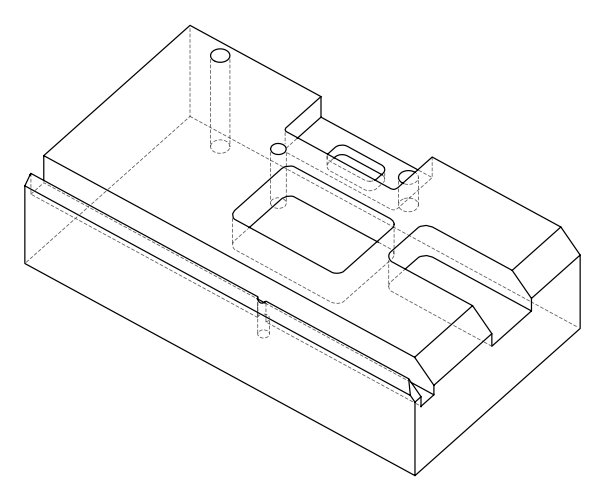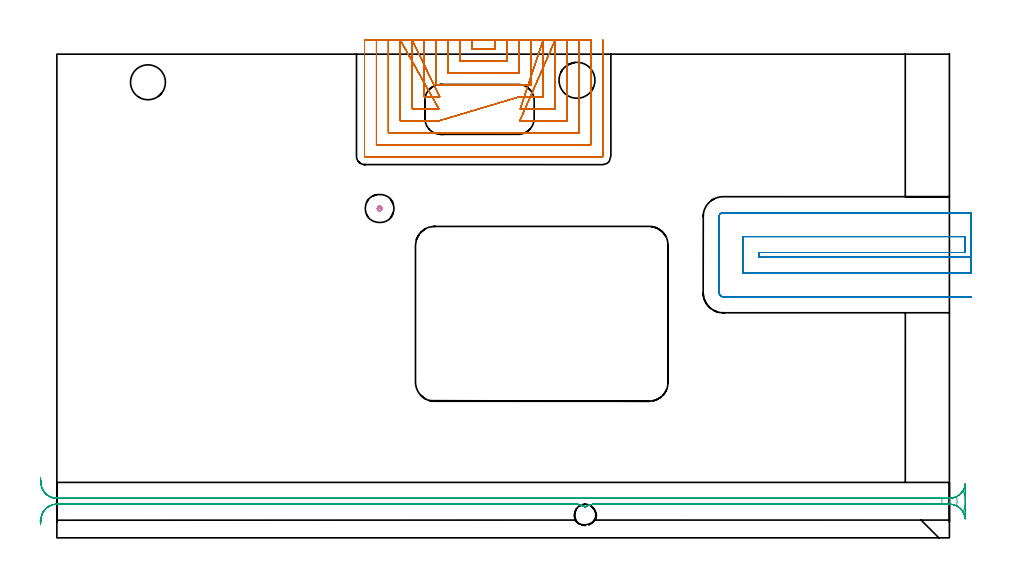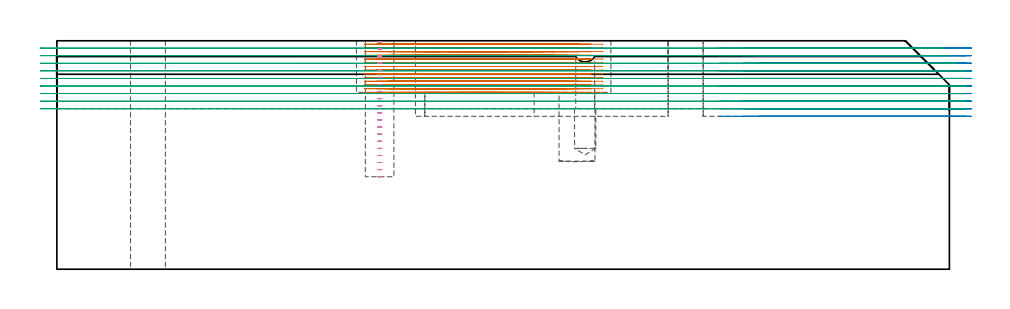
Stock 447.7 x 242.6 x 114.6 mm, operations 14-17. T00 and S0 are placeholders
(PLAN: 17 operations, 11 tool changes, 150.4 min)
(1 SPOT_DRILL | STEP1HOLE | NXT0321_9005460120000 | 0.05 min | 182 mm3)
(2 SPOT_DRILL_1 | STEP1POCKET | NXT0321_9005460120000 | 0.03 min | 786 mm3)
(3 DRILL_BLIND_HOLE_INTO_CENTER | STEP1HOLE | UGT0301_191 | 0.05 min | 276 mm3)
(4 GUN_DRILL_THROUGH_HOLE | STEP1HOLE | UGT0307_003 | 0.56 min | 4015 mm3)
(5 SPADE_DRILL_TO_ENLARGE_THROUGH_HOLE | STEP1HOLE | UGT0306_008 | 0.49 min | 23034 mm3)
(6 DRILL_BLIND_HOLE_INTO_CENTER_1 | STEP1POCKET | UGT0301_219 | 0.21 min | 4289 mm3)
(7 INDEXABLE_INSERT_DRILL_BLIND_HOLE_FROM_SOLID | STEP1POCKET_1 | NXT0302_007 | 0.15 min | 15362 mm3)
(8 AREA_MILL | FG_CHAMFER_SURFACE | UGT0205_001 | 5.84 min | 24735 mm3)
(9 AREA_MILL_1 | FG_CHAMFER_SURFACE_1 | UGT0205_001 | 0.51 min | 4016 mm3)
(10 AREA_MILL_2 | FG_CHAMFER_SURFACE_2 | UGT0205_001 | 14.24 min | 60323 mm3)
(11 AREA_MILL_3 | FG_CHAMFER_SURFACE_3 | UGT0205_001 | 4.97 min | 19433 mm3)
(12 MILL_RECTANGULAR_POCKET | POCKET_RECTANGULAR_STRAIGHT | NXT0201_012 | Follow Part, ap 4, ae 75% | 20 min | 418224 mm3)
(13 MILL_RECTANGULAR_POCKET_1 | POCKET_RECTANGULAR_STRAIGHT_1 | UGT0201_134 | Follow Part, ap 3.975, ae 75% | 3.01 min | 49879 mm3)
(14 MILL_SLOT | SLOT_PARTIAL_RECTANGULAR | NXT0201_009 | Follow Part, ap 2, ae 75% | 65.56 min | 142208 mm3)
(15 MILL_SLOT_1 | SLOT_PARTIAL_RECTANGULAR_1 | NXT0201_012 | Follow Part, ap 4, ae 75% | 16.63 min | 266877 mm3)
(16 MILL_RECTANGULAR_SLOT | SLOT_RECTANGULAR | NXT0201_012 | Follow Part, ap 4, ae 75% | 17.27 min | 269169 mm3)
(17 MILL_BLIND_HOLE_FROM_SOLID_MATERIAL | STEP1POCKET_2 | NXT0201_011 | Spiral | 0.88 min | 10979 mm3)
(TOOL NXT0321_9005460120000 | NC Spot Drill, 142deg, 12mm, Carbide, Uncoated | D12 PA142 FL30 Z2)
(TOOL UGT0301_191 | Twist Drill 7.1 mm | D7.1 PA118 FL66 Z2)
(TOOL UGT0307_003 | Gun Drill 7 mm | D7 PA130 FL24 Z1)
(TOOL UGT0306_008 | Spade Drill 17.5mm | D17.5 PA132 FL10 Z2)
(TOOL UGT0301_219 | Twist Drill 10.7 mm | D10.7 PA118 FL90 Z2)
(TOOL NXT0302_007 | Index. Insert Drill 18mm [880-D1800L25-05] | D18 PA176 FL90 Z2)
(TOOL UGT0205_001 | Chamfer Mill 20 x 3 x 45 deg. | D20 FL50 Z2)
(TOOL NXT0201_012 | ENDMILL 16mm [2P460-1600-NA 1630] | D16 FL38 Z6)
(TOOL UGT0201_134 | Carbide End Mill 15.9 | D15.9 FL30 Z4)
(TOOL NXT0201_009 | ENDMILL 8mm [2P460-0800-NA 1630] | D8 FL26 Z6)
(TOOL NXT0201_011 | ENDMILL 12mm [2P460-1200-NA 1630] | D12 FL38 Z6)
(OP 14 MILL_SLOT)
G17 G21 G94 G90
T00 M6
G54
G17 G0 G90 X208.3 Y249.6 S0 M3
G43 Z124.728 H1
Z112.869
G94 G1 Y246.6 F250.
Y245.2 F500.
X219.9
Y246.6
Y249.6 F250.
X202.3
Y246.6
Y239.2 F500.
X225.9
Y246.6
Y249.6 F250.
X196.3
Y246.6
Y233.2 F500.
X231.9
Y246.6
Y249.6 F250.
X190.3
Y246.6
Y227.2 F500.
X237.9
Y246.6
Y249.6 F250.
X184.3
Y246.6
Y221.2 F500.
X189.025
X192.025 F250.
X178.3 Y249.6 F500.
Y246.6 F250.
Y215.2 F500.
X188.6
X191.6 F250.
X172.3 Y249.6 F500.
Y246.6 F250.
Y209.2 F500.
X188.781
X191.781 F250.
X231.978 Y221.2 F500.
X234.978 F250.
X243.9 F500.
Y246.6
Y249.6 F250.
X232.4 Y215.2 F500.
X235.4 F250.
X249.9 F500.
Y246.6
Y249.6 F250.
X232.229 Y209.2 F500.
X235.229 F250.
X255.9 F500.
Y246.6
Y249.6 F250.
X166.3
Y246.6
Y203.2 F500.
X261.9
Y224.608
Y227.608 F250.
Y231.39
Y234.39
Y246.6 F500.
Y249.6 F250.
X160.3
Y246.6
Y197.2 F500.
X267.9
Y246.6
Y249.6 F250.
X154.3
Y246.6
Y191.4 F500.
G3 X154.5 Y191.2 R0.2
G1 X273.7
G3 X273.9 Y191.4 R0.2
G1 Y246.6
Y249.6 F250.
G0 X208.3 Z111.01
G1 Y246.6
Y245.2 F500.
X219.9
Y246.6
Y249.6 F250.
X202.3
Y246.6
Y239.2 F500.
X225.9
Y246.6
Y249.6 F250.
X196.3
Y246.6
Y233.2 F500.
X231.9
Y246.6
Y249.6 F250.
X190.3
Y246.6
Y227.2 F500.
X237.9
Y246.6
Y249.6 F250.
X184.3
Y246.6
Y221.2 F500.
X189.025
X192.025 F250.
X178.3 Y249.6 F500.
Y246.6 F250.
Y215.2 F500.
X188.6
X191.6 F250.
X172.3 Y249.6 F500.
Y246.6 F250.
Y209.2 F500.
X188.781
X191.781 F250.
X231.978 Y221.2 F500.
X234.978 F250.
X243.9 F500.
Y246.6
Y249.6 F250.
X232.4 Y215.2 F500.
X235.4 F250.
X249.9 F500.
Y246.6
Y249.6 F250.
X232.229 Y209.2 F500.
X235.229 F250.
X255.9 F500.
Y246.6
Y249.6 F250.
X166.3
Y246.6
Y203.2 F500.
X261.9
Y224.608
Y227.608 F250.
Y231.39
Y234.39
Y246.6 F500.
Y249.6 F250.
X160.3
Y246.6
Y197.2 F500.
X267.9
Y246.6
Y249.6 F250.
X154.3
Y246.6
Y191.4 F500.
G3 X154.5 Y191.2 R0.2
G1 X273.7
G3 X273.9 Y191.4 R0.2
G1 Y246.6
Y249.6 F250.
G0 X208.3 Z109.151
G1 Y246.6
Y245.2 F500.
X219.9
Y246.6
Y249.6 F250.
X202.3
Y246.6
Y239.2 F500.
X225.9
Y246.6
Y249.6 F250.
X196.3
Y246.6
Y233.2 F500.
X231.9
Y246.6
Y249.6 F250.
X190.3
Y246.6
Y227.2 F500.
X237.9
Y246.6
Y249.6 F250.
X184.3
Y246.6
Y221.2 F500.
X189.025
X192.025 F250.
X178.3 Y249.6 F500.
Y246.6 F250.
Y215.2 F500.
X188.6
X191.6 F250.
X172.3 Y249.6 F500.
Y246.6 F250.
Y209.2 F500.
X188.781
X191.781 F250.
X231.978 Y221.2 F500.
X234.978 F250.
X243.9 F500.
Y246.6
Y249.6 F250.
X232.4 Y215.2 F500.
X235.4 F250.
X249.9 F500.
Y246.6
Y249.6 F250.
X232.229 Y209.2 F500.
X235.229 F250.
X255.9 F500.
Y246.6
Y249.6 F250.
X166.3
Y246.6
Y203.2 F500.
X261.9
Y224.608
Y227.608 F250.
Y231.39
Y234.39
Y246.6 F500.
Y249.6 F250.
X160.3
Y246.6
Y197.2 F500.
X267.9
Y246.6
Y249.6 F250.
X154.3
Y246.6
Y191.4 F500.
G3 X154.5 Y191.2 R0.2
G1 X273.7
G3 X273.9 Y191.4 R0.2
G1 Y246.6
Y249.6 F250.
G0 X208.3 Z107.292
G1 Y246.6
Y245.2 F500.
X219.9
Y246.6
Y249.6 F250.
X202.3
Y246.6
Y239.2 F500.
X225.9
Y246.6
Y249.6 F250.
X196.3
Y246.6
Y233.2 F500.
X231.9
Y246.6
Y249.6 F250.
X190.3
Y246.6
Y227.2 F500.
X237.9
Y246.6
Y249.6 F250.
X184.3
Y246.6
Y221.2 F500.
X189.025
X192.025 F250.
X178.3 Y249.6 F500.
Y246.6 F250.
Y215.2 F500.
X188.6
X191.6 F250.
X172.3 Y249.6 F500.
Y246.6 F250.
Y209.2 F500.
X188.781
X191.781 F250.
X231.978 Y221.2 F500.
X234.978 F250.
X243.9 F500.
Y246.6
Y249.6 F250.
X232.4 Y215.2 F500.
X235.4 F250.
X249.9 F500.
Y246.6
Y249.6 F250.
X232.229 Y209.2 F500.
X235.229 F250.
X255.9 F500.
Y246.6
Y249.6 F250.
X166.3
Y246.6
Y203.2 F500.
X261.9
Y224.608
Y227.608 F250.
Y231.39
Y234.39
Y246.6 F500.
Y249.6 F250.
X160.3
Y246.6
Y197.2 F500.
X267.9
Y246.6
Y249.6 F250.
X154.3
Y246.6
Y191.4 F500.
G3 X154.5 Y191.2 R0.2
G1 X273.7
G3 X273.9 Y191.4 R0.2
G1 Y246.6
Y249.6 F250.
G0 X208.3 Z105.433
G1 Y246.6
Y245.2 F500.
X219.9
Y246.6
Y249.6 F250.
X202.3
Y246.6
Y239.2 F500.
X225.9
Y246.6
Y249.6 F250.
X196.3
Y246.6
Y233.2 F500.
X231.9
Y246.6
Y249.6 F250.
X190.3
Y246.6
Y227.2 F500.
X237.9
Y246.6
Y249.6 F250.
X184.3
Y246.6
Y221.2 F500.
X189.025
X192.025 F250.
X178.3 Y249.6 F500.
Y246.6 F250.
Y215.2 F500.
X188.6
X191.6 F250.
X172.3 Y249.6 F500.
Y246.6 F250.
Y209.2 F500.
X188.781
X191.781 F250.
X231.978 Y221.2 F500.
X234.978 F250.
X243.9 F500.
Y246.6
Y249.6 F250.
X232.4 Y215.2 F500.
X235.4 F250.
X249.9 F500.
Y246.6
Y249.6 F250.
X232.229 Y209.2 F500.
X235.229 F250.
X255.9 F500.
Y246.6
Y249.6 F250.
X166.3
Y246.6
Y203.2 F500.
X261.9
Y224.608
Y227.608 F250.
Y231.39
Y234.39
Y246.6 F500.
Y249.6 F250.
X160.3
Y246.6
Y197.2 F500.
X267.9
Y246.6
Y249.6 F250.
X154.3
Y246.6
Y191.4 F500.
G3 X154.5 Y191.2 R0.2
G1 X273.7
G3 X273.9 Y191.4 R0.2
G1 Y246.6
Y249.6 F250.
G0 X208.3 Z103.573
G1 Y246.6
Y245.2 F500.
X219.9
Y246.6
Y249.6 F250.
X202.3
Y246.6
Y239.2 F500.
X225.9
Y246.6
Y249.6 F250.
X196.3
Y246.6
Y233.2 F500.
X231.9
Y246.6
Y249.6 F250.
X190.3
Y246.6
Y227.2 F500.
X237.9
Y246.6
Y249.6 F250.
X184.3
Y246.6
Y221.2 F500.
X189.025
X192.025 F250.
X178.3 Y249.6 F500.
Y246.6 F250.
Y215.2 F500.
X188.6
X191.6 F250.
X172.3 Y249.6 F500.
Y246.6 F250.
Y209.2 F500.
X188.781
X191.781 F250.
X231.978 Y221.2 F500.
X234.978 F250.
X243.9 F500.
Y246.6
Y249.6 F250.
X232.4 Y215.2 F500.
X235.4 F250.
X249.9 F500.
Y246.6
Y249.6 F250.
X232.229 Y209.2 F500.
X235.229 F250.
X255.9 F500.
Y246.6
Y249.6 F250.
X166.3
Y246.6
Y203.2 F500.
X261.9
Y224.608
Y227.608 F250.
Y231.39
Y234.39
Y246.6 F500.
Y249.6 F250.
X160.3
Y246.6
Y197.2 F500.
X267.9
Y246.6
Y249.6 F250.
X154.3
Y246.6
Y191.4 F500.
G3 X154.5 Y191.2 R0.2
G1 X273.7
G3 X273.9 Y191.4 R0.2
G1 Y246.6
Y249.6 F250.
G0 X208.3 Z101.714
G1 Y246.6
Y245.2 F500.
X219.9
Y246.6
Y249.6 F250.
X202.3
Y246.6
Y239.2 F500.
X225.9
Y246.6
Y249.6 F250.
X196.3
Y246.6
Y233.2 F500.
X231.9
Y246.6
Y249.6 F250.
X190.3
Y246.6
Y227.2 F500.
X237.9
Y246.6
Y249.6 F250.
X184.3
Y246.6
Y221.2 F500.
X189.025
X192.025 F250.
X178.3 Y249.6 F500.
Y246.6 F250.
Y215.2 F500.
X188.6
X191.6 F250.
X172.3 Y249.6 F500.
Y246.6 F250.
Y209.2 F500.
X188.781
X191.781 F250.
X231.978 Y221.2 F500.
X234.978 F250.
X243.9 F500.
Y246.6
Y249.6 F250.
X232.4 Y215.2 F500.
X235.4 F250.
X249.9 F500.
Y246.6
Y249.6 F250.
X232.229 Y209.2 F500.
X235.229 F250.
X255.9 F500.
Y246.6
Y249.6 F250.
X166.3
Y246.6
Y203.2 F500.
X261.9
Y224.608
Y227.608 F250.
Y231.39
Y234.39
Y246.6 F500.
Y249.6 F250.
X160.3
Y246.6
Y197.2 F500.
X267.9
Y246.6
Y249.6 F250.
X154.3
Y246.6
Y191.4 F500.
G3 X154.5 Y191.2 R0.2
G1 X273.7
G3 X273.9 Y191.4 R0.2
G1 Y246.6
Y249.6 F250.
G0 X208.3 Z99.855
G1 Y246.6
Y245.2 F500.
X219.9
Y246.6
Y249.6 F250.
X202.3
Y246.6
Y239.2 F500.
X225.9
Y246.6
Y249.6 F250.
X196.3
Y246.6
Y233.2 F500.
X231.9
Y246.6
Y249.6 F250.
X190.3
Y246.6
Y227.2 F500.
X237.9
Y246.6
Y249.6 F250.
X184.3
Y246.6
Y221.2 F500.
X189.025
X192.025 F250.
X178.3 Y249.6 F500.
Y246.6 F250.
Y215.2 F500.
X188.6
X191.6 F250.
X172.3 Y249.6 F500.
Y246.6 F250.
Y209.2 F500.
X188.781
X191.781 F250.
X231.978 Y221.2 F500.
X234.978 F250.
X243.9 F500.
Y246.6
Y249.6 F250.
X232.4 Y215.2 F500.
X235.4 F250.
X249.9 F500.
Y246.6
Y249.6 F250.
X232.223 Y209.2 F500.
X235.223 F250.
X255.9 F500.
Y246.6
Y249.6 F250.
X166.3
Y246.6
Y203.2 F500.
X261.9
Y224.608
Y227.608 F250.
Y231.39
Y234.39
Y246.6 F500.
Y249.6 F250.
X160.3
Y246.6
Y197.2 F500.
X267.9
Y246.6
Y249.6 F250.
X154.3
Y246.6
Y191.4 F500.
G3 X154.5 Y191.2 R0.2
G1 X273.7
G3 X273.9 Y191.4 R0.2
G1 Y246.6
Y249.6 F250.
G0 X208.3 Z97.996
G1 Y246.6
Y245.2 F500.
X219.9
Y246.6
Y249.6 F250.
X202.3
Y246.6
Y239.2 F500.
X225.9
Y246.6
Y249.6 F250.
X196.3
Y246.6
Y233.2 F500.
X231.9
Y246.6
Y249.6 F250.
X190.3
Y246.6
Y227.2 F500.
X237.9
Y246.6
Y249.6 F250.
X184.3
Y246.6
Y221.2 F500.
X189.025
X192.025 F250.
X178.3 Y249.6 F500.
Y246.6 F250.
Y215.2 F500.
X188.6
X191.6 F250.
X172.3 Y249.6 F500.
Y246.6 F250.
Y209.2 F500.
X188.781
X191.781 F250.
X231.978 Y221.2 F500.
X234.978 F250.
X243.9 F500.
Y246.6
Y249.6 F250.
X232.4 Y215.2 F500.
X235.4 F250.
X249.9 F500.
Y246.6
Y249.6 F250.
X232.223 Y209.2 F500.
X235.223 F250.
X255.9 F500.
Y246.6
Y249.6 F250.
X166.3
Y246.6
Y203.2 F500.
X261.9
Y224.608
Y227.608 F250.
Y231.39
Y234.39
Y246.6 F500.
Y249.6 F250.
X160.3
Y246.6
Y197.2 F500.
X267.9
Y246.6
Y249.6 F250.
X154.3
Y246.6
Y191.4 F500.
G3 X154.5 Y191.2 R0.2
G1 X273.7
G3 X273.9 Y191.4 R0.2
G1 Y246.6
Y249.6 F250.
G0 X208.3 Z96.137
G1 Y246.6
Y245.2 F500.
X219.9
Y246.6
Y249.6 F250.
X202.3
Y246.6
Y239.2 F500.
X225.9
Y246.6
Y249.6 F250.
X196.3
Y246.6
Y233.2 F500.
X231.9
Y246.6
Y249.6 F250.
X190.3
Y246.6
Y227.2 F500.
X237.9
Y246.6
Y249.6 F250.
X184.3
Y246.6
Y221.2 F500.
X189.025
X192.025 F250.
X178.3 Y249.6 F500.
Y246.6 F250.
Y215.2 F500.
X188.6
X191.6 F250.
X172.3 Y249.6 F500.
Y246.6 F250.
Y209.2 F500.
X188.781
X191.781 F250.
X231.978 Y221.2 F500.
X234.978 F250.
X243.9 F500.
Y246.6
Y249.6 F250.
X232.4 Y215.2 F500.
X235.4 F250.
X249.9 F500.
Y246.6
Y249.6 F250.
X232.229 Y209.2 F500.
X235.229 F250.
X255.9 F500.
Y246.6
Y249.6 F250.
X166.3
Y246.6
Y203.2 F500.
X261.9
Y224.608
Y227.608 F250.
Y231.39
Y234.39
Y246.6 F500.
Y249.6 F250.
X160.3
Y246.6
Y197.2 F500.
X267.9
Y246.6
Y249.6 F250.
X154.3
Y246.6
Y191.4 F500.
G3 X154.5 Y191.2 R0.2
G1 X273.7
G3 X273.9 Y191.4 R0.2
G1 Y246.6
Y249.6 F250.
G0 X208.3 Z94.278
G1 Y246.6
Y245.2 F500.
X219.9
Y246.6
Y249.6 F250.
X202.3
Y246.6
Y239.2 F500.
X225.9
Y246.6
Y249.6 F250.
X196.3
Y246.6
Y233.2 F500.
X231.9
Y246.6
Y249.6 F250.
X190.3
Y246.6
Y227.2 F500.
X237.9
Y246.6
Y249.6 F250.
X184.3
Y246.6
Y221.2 F500.
X189.025
X192.025 F250.
X178.3 Y249.6 F500.
Y246.6 F250.
Y215.2 F500.
X188.6
X191.6 F250.
X172.3 Y249.6 F500.
Y246.6 F250.
Y209.2 F500.
X188.781
X191.781 F250.
X231.978 Y221.2 F500.
X234.978 F250.
X243.9 F500.
Y246.6
Y249.6 F250.
X232.4 Y215.2 F500.
X235.4 F250.
X249.9 F500.
Y246.6
Y249.6 F250.
X232.229 Y209.2 F500.
X235.229 F250.
X255.9 F500.
Y246.6
Y249.6 F250.
X166.3
Y246.6
Y203.2 F500.
X261.9
Y224.608
Y227.608 F250.
Y231.39
Y234.39
Y246.6 F500.
Y249.6 F250.
X160.3
Y246.6
Y197.2 F500.
X267.9
Y246.6
Y249.6 F250.
X154.3
Y246.6
Y191.4 F500.
G3 X154.5 Y191.2 R0.2
G1 X273.7
G3 X273.9 Y191.4 R0.2
G1 Y246.6
Y249.6 F250.
G0 X208.3 Z92.418
G1 Y246.6
Y245.2 F500.
X219.9
Y246.6
Y249.6 F250.
X202.3
Y246.6
Y239.2 F500.
X225.9
Y246.6
Y249.6 F250.
X196.3
Y246.6
Y233.2 F500.
X231.9
Y246.6
Y249.6 F250.
X190.3
Y246.6
Y227.2 F500.
X237.9
Y246.6
Y249.6 F250.
X184.3
Y246.6
Y221.2 F500.
X189.025
X192.025 F250.
X178.3 Y249.6 F500.
Y246.6 F250.
Y215.2 F500.
X188.6
X191.6 F250.
X172.3 Y249.6 F500.
Y246.6 F250.
Y209.2 F500.
X188.781
X191.781 F250.
X231.978 Y221.2 F500.
X234.978 F250.
X243.9 F500.
Y246.6
Y249.6 F250.
X232.4 Y215.2 F500.
X235.4 F250.
X249.9 F500.
Y246.6
Y249.6 F250.
X232.229 Y209.2 F500.
X235.229 F250.
X255.9 F500.
Y246.6
Y249.6 F250.
X166.3
Y246.6
Y203.2 F500.
X261.9
Y224.608
Y227.608 F250.
Y231.39
Y234.39
Y246.6 F500.
Y249.6 F250.
X160.3
Y246.6
Y197.2 F500.
X267.9
Y246.6
Y249.6 F250.
X154.3
Y246.6
Y191.4 F500.
G3 X154.5 Y191.2 R0.2
G1 X273.7
G3 X273.9 Y191.4 R0.2
G1 Y246.6
Y249.6 F250.
G0 X208.3 Z90.559
G1 Y246.6
Y245.2 F500.
X219.9
Y246.6
Y249.6 F250.
X202.3
Y246.6
Y239.2 F500.
X225.9
Y246.6
Y249.6 F250.
X196.3
Y246.6
Y233.2 F500.
X231.9
Y246.6
Y249.6 F250.
X190.3
Y246.6
Y227.2 F500.
X237.9
Y246.6
Y249.6 F250.
X184.3
Y246.6
Y221.2 F500.
X189.025
X192.025 F250.
X178.3 Y249.6 F500.
Y246.6 F250.
Y215.2 F500.
X188.6
X191.6 F250.
X172.3 Y249.6 F500.
Y246.6 F250.
Y209.2 F500.
X188.781
X191.781 F250.
X231.978 Y221.2 F500.
X234.978 F250.
X243.9 F500.
Y246.6
Y249.6 F250.
X232.4 Y215.2 F500.
X235.4 F250.
X249.9 F500.
Y246.6
Y249.6 F250.
X232.229 Y209.2 F500.
X235.229 F250.
X255.9 F500.
Y246.6
Y249.6 F250.
X166.3
Y246.6
Y203.2 F500.
X261.9
Y224.608
Y227.608 F250.
Y231.39
Y234.39
Y246.6 F500.
Y249.6 F250.
X160.3
Y246.6
Y197.2 F500.
X267.9
Y246.6
Y249.6 F250.
X154.3
Y246.6
Y191.4 F500.
G3 X154.5 Y191.2 R0.2
G1 X273.7
G3 X273.9 Y191.4 R0.2
G1 Y246.6
Y249.6 F250.
G0 X208.3 Z88.7
G1 Y246.6
Y245.2 F500.
X219.9
Y246.6
Y249.6 F250.
X202.3
Y246.6
Y239.2 F500.
X225.9
Y246.6
Y249.6 F250.
X196.3
Y246.6
Y233.2 F500.
X231.9
Y246.6
Y249.6 F250.
X190.3
Y246.6
Y227.2 F500.
X237.9
Y246.6
Y249.6 F250.
X184.3
Y246.6
Y221.2 F500.
X189.025
X192.025 F250.
X178.3 Y249.6 F500.
Y246.6 F250.
Y215.2 F500.
X188.6
X191.6 F250.
X172.3 Y249.6 F500.
Y246.6 F250.
Y209.2 F500.
X188.781
X191.781 F250.
X231.978 Y221.2 F500.
X234.978 F250.
X243.9 F500.
Y246.6
Y249.6 F250.
X232.4 Y215.2 F500.
X235.4 F250.
X249.9 F500.
Y246.6
Y249.6 F250.
X232.229 Y209.2 F500.
X235.229 F250.
X255.9 F500.
Y246.6
Y249.6 F250.
X166.3
Y246.6
Y203.2 F500.
X261.9
Y224.608
Y227.608 F250.
Y231.39
Y234.39
Y246.6 F500.
Y249.6 F250.
X160.3
Y246.6
Y197.2 F500.
X267.9
Y246.6
Y249.6 F250.
X154.3
Y246.6
Y191.4 F500.
G3 X154.5 Y191.2 R0.2
G1 X273.7
G3 X273.9 Y191.4 R0.2
G1 Y246.6
Y249.6 F250.
G0 Z124.728
M5
M2
(OP 15 MILL_SLOT_1)
G17 G21 G94 G90
T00 M6
G54
G17 G0 G90 X458.7 Y140.86 S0 M3
G43 Z124.728 H1
Z110.926
G94 G1 X455.7 Y140.898 F250.
G3 X455.446 Y140.9 R20. F500.
G1 X352.2
Y143.1
X455.446
G3 X455.7 Y143.102 R20.
G1 Y151.103
G2 X455.446 Y151.1 R12.
G1 X344.2
Y132.9
X455.446
G2 X455.7 Y132.897 R12.
G1 X458.699 Y132.834 F250.
X458.446 Y163.1
X455.446
X334.2 F500.
G3 X332.2 Y161.1 R2.
G1 Y122.9
G3 X334.2 Y120.9 R2.
G1 X455.446
X458.446 F250.
G0 X458.7 Y140.86 Z107.123
G1 X455.7 Y140.898
G3 X455.446 Y140.9 R20. F500.
G1 X352.2
Y143.1
X455.446
G3 X455.7 Y143.102 R20.
G1 Y151.103
G2 X455.446 Y151.1 R12.
G1 X344.2
Y132.9
X455.446
G2 X455.7 Y132.897 R12.
G1 X458.699 Y132.834 F250.
X458.446 Y163.1
X455.446
X334.2 F500.
G3 X332.2 Y161.1 R2.
G1 Y122.9
G3 X334.2 Y120.9 R2.
G1 X455.446
X458.446 F250.
G0 X458.7 Y140.86 Z103.32
G1 X455.7 Y140.898
G3 X455.446 Y140.9 R20. F500.
G1 X352.2
Y143.1
X455.446
G3 X455.7 Y143.102 R20.
G1 Y151.103
G2 X455.446 Y151.1 R12.
G1 X344.2
Y132.9
X455.446
G2 X455.7 Y132.897 R12.
G1 X458.699 Y132.834 F250.
X458.446 Y163.1
X455.446
X334.2 F500.
G3 X332.2 Y161.1 R2.
G1 Y122.9
G3 X334.2 Y120.9 R2.
G1 X455.446
X458.446 F250.
G0 X458.7 Y140.898 Z99.517
G1 X455.7 Y140.9
X352.2 F500.
Y143.1
X455.7
Y151.1
X344.2
Y132.9
X455.7
X458.7 Y132.897 F250.
X458.69 Y163.1
X455.69
X334.2 F500.
G3 X332.2 Y161.1 R2.
G1 Y122.9
G3 X334.2 Y120.9 R2.
G1 X455.69
X458.69 F250.
G0 X458.7 Y140.9 Z95.714
G1 X455.7
X352.2 F500.
Y143.1
X455.7
Y151.1
X344.2
Y132.9
X455.7
X458.7 F250.
Y163.1
X455.7
X334.2 F500.
G3 X332.2 Y161.1 R2.
G1 Y122.9
G3 X334.2 Y120.9 R2.
G1 X455.7
X458.7 F250.
G0 Y140.9 Z91.911
G1 X455.7
X352.2 F500.
Y143.1
X455.7
Y151.1
X344.2
Y132.9
X455.7
X458.7 F250.
Y163.1
X455.7
X334.2 F500.
G3 X332.2 Y161.1 R2.
G1 Y122.9
G3 X334.2 Y120.9 R2.
G1 X455.7
X458.7 F250.
G0 Y140.9 Z88.109
G1 X455.7
X352.2 F500.
Y143.1
X455.7
Y151.1
X344.2
Y132.9
X455.7
X458.7 F250.
Y163.1
X455.7
X334.2 F500.
G3 X332.2 Y161.1 R2.
G1 Y122.9
G3 X334.2 Y120.9 R2.
G1 X455.7
X458.7 F250.
G0 Y140.9 Z84.306
G1 X455.7
X352.2 F500.
Y143.1
X455.7
Y151.1
X344.2
Y132.9
X455.7
X458.7 F250.
Y163.1
X455.7
X334.2 F500.
G3 X332.2 Y161.1 R2.
G1 Y122.9
G3 X334.2 Y120.9 R2.
G1 X455.7
X458.7 F250.
G0 Y140.9 Z80.503
G1 X455.7
X352.2 F500.
Y143.1
X455.7
Y151.1
X344.2
Y132.9
X455.7
X458.7 F250.
Y163.1
X455.7
X334.2 F500.
G3 X332.2 Y161.1 R2.
G1 Y122.9
G3 X334.2 Y120.9 R2.
G1 X455.7
X458.7 F250.
G0 Y140.9 Z76.7
G1 X455.7
X352.2 F500.
Y143.1
X455.7
Y151.1
X344.2
Y132.9
X455.7
X458.7 F250.
Y163.1
X455.7
X334.2 F500.
G3 X332.2 Y161.1 R2.
G1 Y122.9
G3 X334.2 Y120.9 R2.
G1 X455.7
X458.7 F250.
G0 Z124.728
M5
M2
(OP 16 MILL_RECTANGULAR_SLOT)
G17 G21 G94 G90
T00 M6
G54
G17 G0 G90 X-8.514 Y8.182 S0 M3
G43 Z124.728 H1
Z110.925
G94 G1 X-7.7 Y11.069 F250.
G2 X0. Y16.9 R8. F500.
G1 X260.324
G2 X265. Y15.391 R8.
X269.676 Y16.9 R8.
G1 X443.829
G3 X443.83 Y19.8 R8.
G1 X0.
G2 X-7.97 Y27.108 R8.
G1 X-8.23 Y30.097 F250.
G0 Y6.603 Z107.122
G1 X-7.97 Y9.592
G2 X0. Y16.9 R8. F500.
G1 X260.324
G2 X265. Y15.391 R8.
X269.676 Y16.9 R8.
G1 X447.632
G3 X447.632 Y19.8 R8.
G1 X0.
G2 X-7.97 Y27.108 R8.
G1 X-8.23 Y30.097 F250.
G0 Y6.603 Z103.319
G1 X-7.97 Y9.592
G2 X0. Y16.9 R8. F500.
G1 X260.324
G2 X265. Y15.391 R8.
X269.676 Y16.9 R8.
G1 X447.7
G2 X451.237 Y16.076 R8.
G3 X451.237 Y20.624 R8.
G2 X447.7 Y19.8 R8.
G1 X0.
G2 X-7.97 Y27.108 R8.
G1 X-8.23 Y30.097 F250.
G0 Y6.603 Z99.516
G1 X-7.97 Y9.592
G2 X0. Y16.9 R8. F500.
G1 X260.324
G2 X265. Y15.391 R8.
X269.676 Y16.9 R8.
G1 X447.7
G2 X454.507 Y13.104 R8.
G3 X455.7 Y17.307 R8.
G1 Y19.414
G3 X454.513 Y23.607 R8.
G2 X447.7 Y19.8 R8.
G1 X0.
G2 X-7.97 Y27.108 R8.
G1 X-8.23 Y30.097 F250.
G0 Y6.603 Z95.713
G1 X-7.97 Y9.592
G2 X0. Y16.9 R8. F500.
G1 X260.324
G2 X265. Y15.391 R8.
X269.676 Y16.9 R8.
G1 X447.7
G2 X455.363 Y11.198 R8.
G1 X455.392 Y11.19
G3 X455.7 Y13.389 R8.
G1 Y23.338
G3 X455.396 Y25.523 R8.
G1 X455.367 Y25.515
G2 X447.7 Y19.8 R8.
G1 X0.
G2 X-7.97 Y27.108 R8.
G1 X-8.23 Y30.097 F250.
G0 Y6.603 Z91.909
G1 X-7.97 Y9.592
G2 X0. Y16.9 R8. F500.
G1 X260.324
G2 X265. Y15.391 R8.
X269.676 Y16.9 R8.
G1 X447.7
G2 X455.67 Y9.592 R8.
G1 X455.7
Y27.108
X455.67
G2 X447.7 Y19.8 R8.
G1 X0.
G2 X-7.97 Y27.108 R8.
G1 X-8.23 Y30.097 F250.
G0 Y6.603 Z88.106
G1 X-7.97 Y9.592
G2 X0. Y16.9 R8. F500.
G1 X260.324
G2 X265. Y15.391 R8.
X269.676 Y16.9 R8.
G1 X447.7
G2 X455.67 Y9.592 R8.
G1 X455.7
Y27.108
X455.67
G2 X447.7 Y19.8 R8.
G1 X0.
G2 X-7.97 Y27.108 R8.
G1 X-8.23 Y30.097 F250.
G0 Y6.603 Z84.303
G1 X-7.97 Y9.592
G2 X0. Y16.9 R8. F500.
G1 X260.324
G2 X265. Y15.391 R8.
X269.676 Y16.9 R8.
G1 X447.7
G2 X455.67 Y9.592 R8.
G1 X455.7
Y27.108
X455.67
G2 X447.7 Y19.8 R8.
G1 X0.
G2 X-7.97 Y27.108 R8.
G1 X-8.23 Y30.097 F250.
G0 Y6.603 Z80.5
G1 X-7.97 Y9.592
G2 X0. Y16.9 R8. F500.
G1 X260.324
G2 X265. Y15.391 R8.
X269.676 Y16.9 R8.
G1 X447.7
G2 X455.67 Y9.592 R8.
G1 X455.7
Y27.108
X455.67
G2 X447.7 Y19.8 R8.
G1 X0.
G2 X-7.97 Y27.108 R8.
G1 X-8.23 Y30.097 F250.
G0 Z124.728
M5
M2
(OP 17 MILL_BLIND_HOLE_FROM_SOLID_MATERIAL)
G17 G21 G94 G90
T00 M6
G54
G17 G0 G90 X161.9 Y165.2 S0 M3
G43 Z124.6 H1
Z114.04
G94 G3 X162.475 Y165.775 R0.575 F250.
X161.9 Y166.35 R0.575
X160.75 Y165.2 R1.15
X161.9 Y166.35 R-1.15
X161.325 Y165.775 R0.575
X161.9 Y165.2 R0.575
G0 Z110.48
G3 X162.475 Y165.775 R0.575
X161.9 Y166.35 R0.575
X160.75 Y165.2 R1.15
X161.9 Y166.35 R-1.15
X161.325 Y165.775 R0.575
X161.9 Y165.2 R0.575
G0 Z106.92
G3 X162.475 Y165.775 R0.575
X161.9 Y166.35 R0.575
X160.75 Y165.2 R1.15
X161.9 Y166.35 R-1.15
X161.325 Y165.775 R0.575
X161.9 Y165.2 R0.575
G0 Z103.36
G3 X162.475 Y165.775 R0.575
X161.9 Y166.35 R0.575
X160.75 Y165.2 R1.15
X161.9 Y166.35 R-1.15
X161.325 Y165.775 R0.575
X161.9 Y165.2 R0.575
G0 Z99.8
G3 X162.475 Y165.775 R0.575
X161.9 Y166.35 R0.575
X160.75 Y165.2 R1.15
X161.9 Y166.35 R-1.15
X161.325 Y165.775 R0.575
X161.9 Y165.2 R0.575
G0 Z96.24
G3 X162.475 Y165.775 R0.575
X161.9 Y166.35 R0.575
X160.75 Y165.2 R1.15
X161.9 Y166.35 R-1.15
X161.325 Y165.775 R0.575
X161.9 Y165.2 R0.575
G0 Z92.68
G3 X162.475 Y165.775 R0.575
X161.9 Y166.35 R0.575
X160.75 Y165.2 R1.15
X161.9 Y166.35 R-1.15
X161.325 Y165.775 R0.575
X161.9 Y165.2 R0.575
G0 Z89.12
G3 X162.475 Y165.775 R0.575
X161.9 Y166.35 R0.575
X160.75 Y165.2 R1.15
X161.9 Y166.35 R-1.15
X161.325 Y165.775 R0.575
X161.9 Y165.2 R0.575
G0 Z85.56
G3 X162.475 Y165.775 R0.575
X161.9 Y166.35 R0.575
X160.75 Y165.2 R1.15
X161.9 Y166.35 R-1.15
X161.325 Y165.775 R0.575
X161.9 Y165.2 R0.575
G0 Z82.
G3 X162.475 Y165.775 R0.575
X161.9 Y166.35 R0.575
X160.75 Y165.2 R1.15
X161.9 Y166.35 R-1.15
X161.325 Y165.775 R0.575
X161.9 Y165.2 R0.575
G0 Z78.44
G3 X162.475 Y165.775 R0.575
X161.9 Y166.35 R0.575
X160.75 Y165.2 R1.15
X161.9 Y166.35 R-1.15
X161.325 Y165.775 R0.575
X161.9 Y165.2 R0.575
G0 Z74.88
G3 X162.475 Y165.775 R0.575
X161.9 Y166.35 R0.575
X160.75 Y165.2 R1.15
X161.9 Y166.35 R-1.15
X161.325 Y165.775 R0.575
X161.9 Y165.2 R0.575
G0 Z71.32
G3 X162.475 Y165.775 R0.575
X161.9 Y166.35 R0.575
X160.75 Y165.2 R1.15
X161.9 Y166.35 R-1.15
X161.325 Y165.775 R0.575
X161.9 Y165.2 R0.575
G0 Z67.76
G3 X162.475 Y165.775 R0.575
X161.9 Y166.35 R0.575
X160.75 Y165.2 R1.15
X161.9 Y166.35 R-1.15
X161.325 Y165.775 R0.575
X161.9 Y165.2 R0.575
G0 Z64.2
G3 X162.475 Y165.775 R0.575
X161.9 Y166.35 R0.575
X160.75 Y165.2 R1.15
X161.9 Y166.35 R-1.15
X161.325 Y165.775 R0.575
X161.9 Y165.2 R0.575
G0 Z60.64
G3 X162.475 Y165.775 R0.575
X161.9 Y166.35 R0.575
X160.75 Y165.2 R1.15
X161.9 Y166.35 R-1.15
X161.325 Y165.775 R0.575
X161.9 Y165.2 R0.575
G0 Z57.08
G3 X162.475 Y165.775 R0.575
X161.9 Y166.35 R0.575
X160.75 Y165.2 R1.15
X161.9 Y166.35 R-1.15
X161.325 Y165.775 R0.575
X161.9 Y165.2 R0.575
G0 Z53.52
G3 X162.475 Y165.775 R0.575
X161.9 Y166.35 R0.575
X160.75 Y165.2 R1.15
X161.9 Y166.35 R-1.15
X161.325 Y165.775 R0.575
X161.9 Y165.2 R0.575
G0 Z49.96
G3 X162.475 Y165.775 R0.575
X161.9 Y166.35 R0.575
X160.75 Y165.2 R1.15
X161.9 Y166.35 R-1.15
X161.325 Y165.775 R0.575
X161.9 Y165.2 R0.575
G0 Z46.4
G3 X162.475 Y165.775 R0.575
X161.9 Y166.35 R0.575
X160.75 Y165.2 R1.15
X161.9 Y166.35 R-1.15
X161.325 Y165.775 R0.575
X161.9 Y165.2 R0.575
G0 Z124.6
M5
M2
